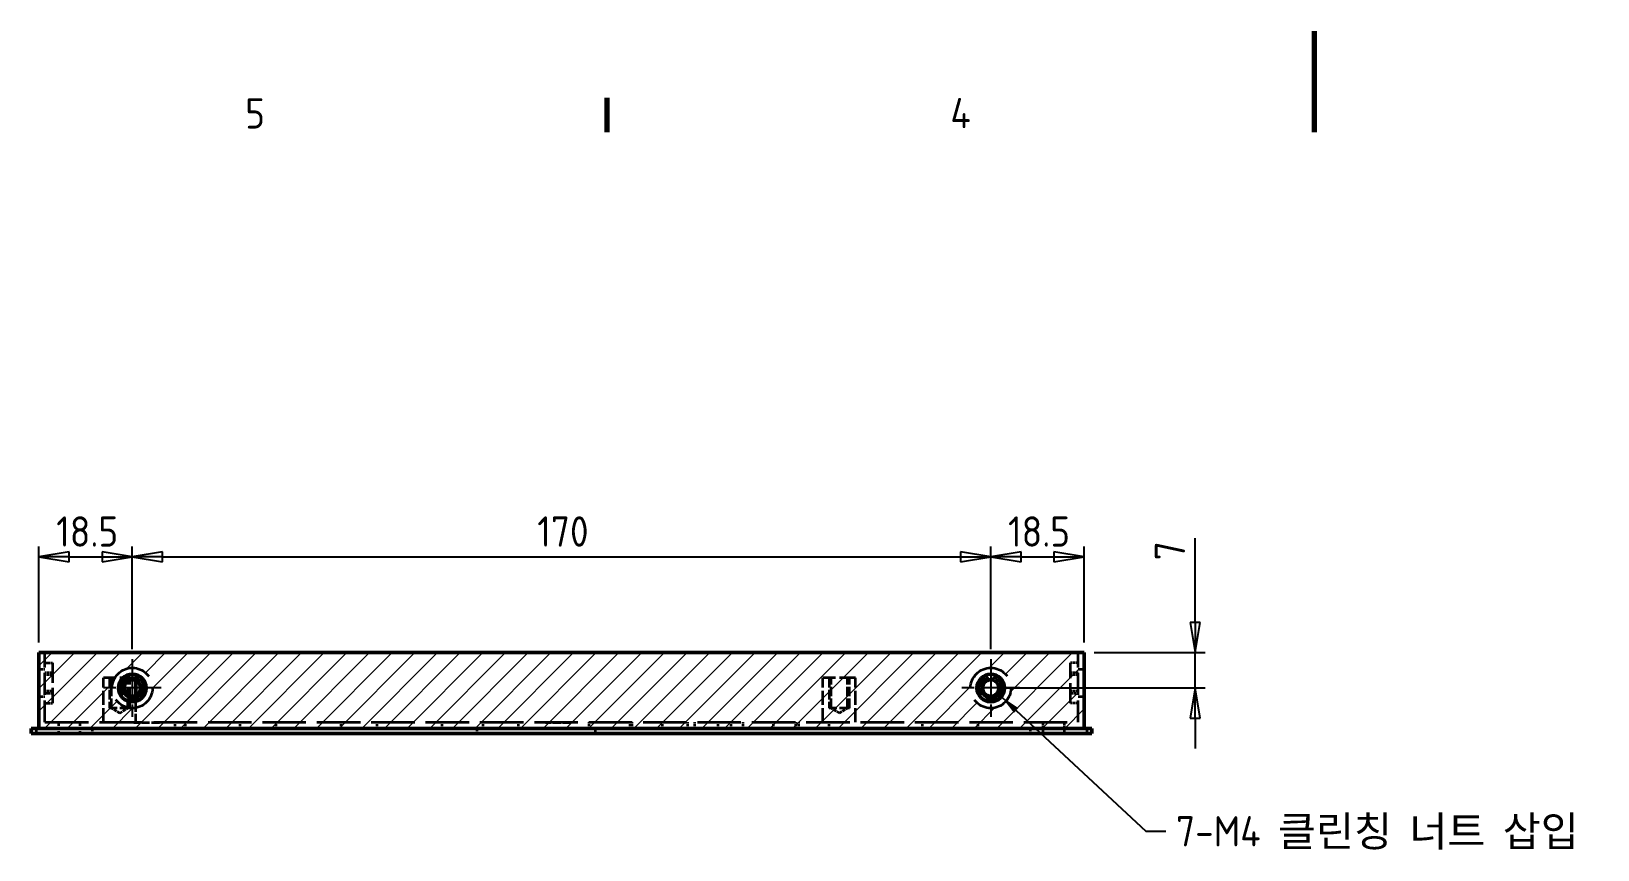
# Model space of a CAD drawing. Header units: millimetres. Extents: x 0 to 840, y 0 to 594.
# Drawn here: x 165.9 to 476.1, y 431.9 to 594 of the extents above; entities that cross this region are included whole.
import ezdxf

# ---------------------------------------------------------------- set-up
doc = ezdxf.new("R2010")
doc.units = ezdxf.units.MM
doc.header["$LTSCALE"] = 2
doc.linetypes.add('CHAIN', pattern=[0.3543, 0.2362, -0.0295, 0.0591, -0.0295])
doc.linetypes.add('DASHED', pattern=[0.2067, 0.1654, -0.0413])
doc.layers.get('0').update_dxf_attribs({"lineweight": 25})
for name, color, linetype, lineweight in [('가려진 것(ISO)', 5, 'DASHED', 35), ('가시적인 것(ISO)', 7, 'Continuous', 50), ('가시적인 좁은 것(ISO)', 1, 'Continuous', 35), ('경계(ISO)', 7, 'Continuous', 70), ('기호(ISO)', 7, 'Continuous', 25), ('스케치 형상(ISO)', 7, 'Continuous', 25), ('중심 표식(ISO)', 1, 'Continuous', 25), ('치수(ISO)', 7, 'Continuous', 25), ('해치(ISO)', 1, 'Continuous', 18)]:
    doc.layers.add(name, color=color, linetype=linetype, lineweight=lineweight)
doc.styles.add('ISO ProportionalPSTEK', font='isocp.shx')
doc.dimstyles.new('PSTEK', dxfattribs={"dimscale": 2, "dimtxt": 3, "dimasz": 3, "dimexe": 1, "dimexo": 1, "dimgap": 1, "dimtad": 1, "dimrnd": 1e-08, "dimdsep": 46, "dimtxsty": 'ISO ProportionalPSTEK', "dimblk": 'Filled-1', "dimcen": 0.09, "dimdle": 10, "dimclrd": 3, "dimclre": 3, "dimclrt": 1, "dimadec": 1, "dimazin": 2, "dimtfac": 1, "dimtmove": 0, "dimatfit": 3, "dimfxl": 0, "dimtolj": 1, "dimlwd": -1, "dimlwe": -1, "dimarcsym": 0})
doc.dimstyles.new('PSTEK$7', dxfattribs={"dimscale": 2, "dimtxt": 3, "dimasz": 2, "dimexe": 1, "dimexo": 1, "dimgap": 1, "dimtad": 1, "dimrnd": 1e-08, "dimdsep": 46, "dimtxsty": 'ISO ProportionalPSTEK', "dimblk": 'Filled-1', "dimcen": 0.09, "dimdle": 10, "dimclrd": 3, "dimclre": 3, "dimclrt": 1, "dimadec": 1, "dimazin": 2, "dimtfac": 1, "dimtmove": 0, "dimatfit": 3, "dimfxl": 0, "dimtolj": 1, "dimlwd": -1, "dimlwe": -1, "dimarcsym": 0})

# ---------------------------------------------------------------- blocks, each defined once
blk = doc.blocks.new('경계 Default Border')
at = {"layer": '경계(ISO)'}
blk.add_line((140, 287), (140, 290.4), dxfattribs=at)
at = {"layer": '경계(ISO)', "flags": 128}
blk.add_lwpolyline([(210, 297), (210, 287)], dxfattribs=at)
at = {"layer": '경계(ISO)', "color": 1, "char_height": 3, "attachment_point": 7, "style": 'ISO ProportionalPSTEK'}
for s, insert in [('5', (104.14, 287.37)), ('4', (173.97, 287.4))]:
    blk.add_mtext(s, dxfattribs=dict(at, insert=insert))
blk = doc.blocks.new('Filled-1')
at = {"color": 0}
for p, q in [((0, 0), (-1, 0.167)), ((-1, 0.167), (-1, -0.167)), ((-1, 0), (0, 0)), ((-1, -0.167), (0, 0))]:
    blk.add_line(p, q, dxfattribs=at)
at = {"color": 0, "flags": 128}
blk.add_lwpolyline([(-1, -0.167), (0, 0)], dxfattribs=at)
at = {"color": 0}
blk.add_solid([(-1, -0.167), (0, 0), (-1, 0.167), (-1, -0.167)], dxfattribs=at)
blk = doc.blocks.new('*D43')
at = {"layer": 'Defpoints', "color": 0}
for p in [(185.93, 489.9), (167.43, 470.9), (185.93, 469.62)]:
    blk.add_point(p, dxfattribs=at)
at = {"layer": '치수(ISO)', "color": 3}
for p, q in [((167.43, 472.9), (167.43, 491.9)), ((185.93, 471.62), (185.93, 491.9)), ((173.43, 489.9), (179.93, 489.9))]:
    blk.add_line(p, q, dxfattribs=at)
at = {"layer": '치수(ISO)', "color": 3, "xscale": 6, "yscale": 6, "zscale": 6, "rotation": 180}
blk.add_blockref('Filled-1', (167.43, 489.9), dxfattribs=at)
at = {"layer": '치수(ISO)', "color": 3, "xscale": 6, "yscale": 6, "zscale": 6}
blk.add_blockref('Filled-1', (185.93, 489.9), dxfattribs=at)
at = {"layer": '치수(ISO)', "color": 1, "insert": (170.86, 497.9), "char_height": 6, "attachment_point": 1, "style": 'ISO ProportionalPSTEK'}
blk.add_mtext('\\A1;18.5', dxfattribs=at)
blk = doc.blocks.new('*D44')
at = {"layer": 'Defpoints', "color": 0}
for p in [(355.93, 489.9), (185.93, 469.62), (355.93, 469.62)]:
    blk.add_point(p, dxfattribs=at)
at = {"layer": '치수(ISO)', "color": 3}
for p, q in [((185.93, 471.62), (185.93, 491.9)), ((355.93, 471.62), (355.93, 491.9)), ((191.93, 489.9), (349.93, 489.9))]:
    blk.add_line(p, q, dxfattribs=at)
at = {"layer": '치수(ISO)', "color": 3, "xscale": 6, "yscale": 6, "zscale": 6, "rotation": 180}
blk.add_blockref('Filled-1', (185.93, 489.9), dxfattribs=at)
at = {"layer": '치수(ISO)', "color": 3, "xscale": 6, "yscale": 6, "zscale": 6}
blk.add_blockref('Filled-1', (355.93, 489.9), dxfattribs=at)
at = {"layer": '치수(ISO)', "color": 1, "insert": (266.13, 497.9), "char_height": 6, "attachment_point": 1, "style": 'ISO ProportionalPSTEK'}
blk.add_mtext('\\A1;170', dxfattribs=at)
blk = doc.blocks.new('*D45')
at = {"layer": 'Defpoints', "color": 0}
for p in [(374.43, 489.9), (355.93, 469.62), (374.43, 470.9)]:
    blk.add_point(p, dxfattribs=at)
at = {"layer": '치수(ISO)', "color": 3}
for p, q in [((355.93, 471.62), (355.93, 491.9)), ((374.43, 472.9), (374.43, 491.9)), ((361.93, 489.9), (368.43, 489.9))]:
    blk.add_line(p, q, dxfattribs=at)
at = {"layer": '치수(ISO)', "color": 3, "xscale": 6, "yscale": 6, "zscale": 6, "rotation": 180}
blk.add_blockref('Filled-1', (355.93, 489.9), dxfattribs=at)
at = {"layer": '치수(ISO)', "color": 3, "xscale": 6, "yscale": 6, "zscale": 6}
blk.add_blockref('Filled-1', (374.43, 489.9), dxfattribs=at)
at = {"layer": '치수(ISO)', "color": 1, "insert": (359.36, 497.9), "char_height": 6, "attachment_point": 1, "style": 'ISO ProportionalPSTEK'}
blk.add_mtext('\\A1;18.5', dxfattribs=at)
blk = doc.blocks.new('*D46')
at = {"layer": 'Defpoints', "color": 0}
for p in [(374.43, 470.9), (396.42, 470.9), (355.93, 463.9)]:
    blk.add_point(p, dxfattribs=at)
at = {"layer": '치수(ISO)', "color": 3}
for p, q in [((396.42, 476.9), (396.42, 493.6)), ((376.43, 470.9), (398.42, 470.9)), ((396.42, 463.9), (396.42, 470.9)), ((357.93, 463.9), (398.42, 463.9)), ((396.42, 457.9), (396.42, 451.9))]:
    blk.add_line(p, q, dxfattribs=at)
at = {"layer": '치수(ISO)', "color": 3, "xscale": 6, "yscale": 6, "zscale": 6}
for p, rotation in [((396.42, 470.9), 270), ((396.42, 463.9), 90)]:
    blk.add_blockref('Filled-1', p, dxfattribs=dict(at, rotation=rotation))
at = {"layer": '치수(ISO)', "color": 1, "insert": (388.42, 489.2), "char_height": 6, "attachment_point": 1, "rotation": 90, "style": 'ISO ProportionalPSTEK'}
blk.add_mtext('\\A1;7', dxfattribs=at)

msp = doc.modelspace()

# ---------------------------------------------------------------- hatches: boundary and pattern name
at = {"layer": '해치(ISO)'}
h = msp.add_hatch(dxfattribs=at)
h.set_pattern_fill('ANSI31', color=1, scale=25.4, style=0)
h.set_pattern_definition([(45, (0, 0), (-2.245064, 2.245064), [])])
edge = h.paths.add_edge_path(flags=0)
edge.add_arc((185.934, 463.8982), 4, 0, 360)
edge = h.paths.add_edge_path(flags=0)
edge.add_arc((355.934, 463.8982), 4, 0, 360)
h.paths.add_polyline_path([(167.434, 470.8982), (167.434, 455.8982), (374.434, 455.8982), (374.434, 462.1982), (373.234, 462.1982), (373.234, 470.8982)])

# ---------------------------------------------------------------- linework, layer by layer
at = {"layer": '가려진 것(ISO)', "ltscale": 13.142306}
for p, q in [((168.634, 457.0982), (168.634, 470.8982)), ((373.234, 457.0982), (373.234, 470.8982))]:
    msp.add_line(p, q, dxfattribs=at)
at = {"layer": '가려진 것(ISO)', "ltscale": 1.428422}
for p, q in [((168.634, 468.8982), (170.134, 468.8982)), ((373.234, 468.8982), (371.734, 468.8982)), ((170.134, 466.8982), (168.634, 466.8982)), ((170.134, 466.5192), (168.634, 466.5192)), ((373.234, 466.8982), (371.734, 466.8982)), ((373.234, 466.5192), (371.734, 466.5192)), ((170.134, 463.2772), (168.634, 463.2772)), ((168.634, 462.8982), (170.134, 462.8982)), ((373.234, 463.2772), (371.734, 463.2772)), ((371.734, 462.8982), (373.234, 462.8982)), ((168.634, 460.8982), (170.134, 460.8982)), ((373.234, 460.8982), (371.734, 460.8982))]:
    msp.add_line(p, q, dxfattribs=at)
at = {"layer": '가려진 것(ISO)', "ltscale": 11.967462}
for p, q in [((170.134, 468.8982), (170.134, 460.8982)), ((371.734, 460.8982), (371.734, 468.8982))]:
    msp.add_line(p, q, dxfattribs=at)
at = {"layer": '가려진 것(ISO)', "ltscale": 1.142718}
for p, q in [((167.434, 467.5982), (168.634, 467.5982)), ((373.234, 467.5982), (374.434, 467.5982)), ((167.434, 462.1982), (168.634, 462.1982)), ((373.234, 462.1982), (374.434, 462.1982)), ((194.439, 455.8982), (194.439, 457.0982)), ((196.434, 455.8982), (196.434, 457.0982)), ((207.289, 455.8982), (207.289, 457.0982)), ((214.439, 455.8982), (214.439, 457.0982)), ((227.289, 455.8982), (227.289, 457.0982)), ((234.439, 455.8982), (234.439, 457.0982)), ((247.289, 455.8982), (247.289, 457.0982)), ((255.434, 455.8982), (255.434, 457.0982)), ((262.434, 455.8982), (262.434, 457.0982)), ((276.434, 455.8982), (276.434, 457.0982)), ((284.509, 455.8982), (284.509, 457.0982)), ((284.934, 455.8982), (284.934, 457.0982)), ((290.934, 455.8982), (290.934, 457.0982)), ((295.934, 455.8982), (295.934, 457.0982)), ((297.359, 455.8982), (297.359, 457.0982)), ((301.934, 455.8982), (301.934, 457.0982)), ((304.509, 455.8982), (304.509, 457.0982)), ((306.934, 455.8982), (306.934, 457.0982)), ((312.934, 455.8982), (312.934, 457.0982)), ((317.359, 455.8982), (317.359, 457.0982)), ((317.934, 455.8982), (317.934, 457.0982)), ((323.934, 455.8982), (323.934, 457.0982)), ((342.434, 455.8982), (342.434, 457.0982)), ((353.434, 455.8982), (353.434, 457.0982))]:
    msp.add_line(p, q, dxfattribs=at)
at = {"layer": '가려진 것(ISO)', "ltscale": 9.648746}
for p, q in [((186.659, 465.8982), (180.209, 465.8982)), ((329.159, 465.8982), (322.709, 465.8982))]:
    msp.add_line(p, q, dxfattribs=at)
at = {"layer": '가려진 것(ISO)', "ltscale": 8.380565}
for p, q in [((180.209, 457.0982), (180.209, 465.8982)), ((322.709, 457.0982), (322.709, 465.8982)), ((329.159, 457.0982), (329.159, 465.8982))]:
    msp.add_line(p, q, dxfattribs=at)
at = {"layer": '가려진 것(ISO)', "ltscale": 5.71399}
for p, q in [((181.434, 465.8982), (181.434, 459.8982)), ((181.813, 459.8982), (181.813, 465.8982)), ((185.055, 459.8982), (185.055, 465.8982)), ((185.434, 459.8982), (185.434, 465.8982)), ((323.934, 465.8982), (323.934, 459.8982)), ((324.313, 459.8982), (324.313, 465.8982)), ((327.555, 459.8982), (327.555, 465.8982)), ((327.934, 459.8982), (327.934, 465.8982))]:
    msp.add_line(p, q, dxfattribs=at)
at = {"layer": '가려진 것(ISO)', "ltscale": 0.523851}
msp.add_line((186.659, 465.348), (186.659, 465.8982), dxfattribs=at)
at = {"layer": '가려진 것(ISO)', "ltscale": 5.095122}
msp.add_line((186.659, 457.0982), (186.659, 462.4483), dxfattribs=at)
at = {"layer": '가려진 것(ISO)', "ltscale": 5.983681}
for p, q in [((185.434, 459.8982), (181.434, 459.8982)), ((327.934, 459.8982), (323.934, 459.8982))]:
    msp.add_line(p, q, dxfattribs=at)
at = {"layer": '가려진 것(ISO)', "ltscale": 1.800898}
for p, q in [((183.434, 458.9242), (181.813, 459.8982)), ((183.434, 458.9242), (185.055, 459.8982)), ((325.934, 458.9242), (324.313, 459.8982)), ((325.934, 458.9242), (327.555, 459.8982))]:
    msp.add_line(p, q, dxfattribs=at)
at = {"layer": '가려진 것(ISO)', "ltscale": 26.048429}
msp.add_line((168.634, 457.0982), (373.234, 457.0982), dxfattribs=at)
at = {"layer": '가려진 것(ISO)', "ltscale": 2.095066}
for p, q in [((171.334, 457.0982), (171.334, 454.8982)), ((175.534, 457.0982), (175.534, 454.8982)), ((366.334, 454.8982), (366.334, 457.0982)), ((370.534, 454.8982), (370.534, 457.0982))]:
    msp.add_line(p, q, dxfattribs=at)
at = {"layer": '가려진 것(ISO)', "ltscale": 0.095135}
for p, q in [((186.134, 457.0982), (186.134, 456.9982)), ((186.334, 457.0982), (186.334, 456.9982)), ((191.334, 457.0982), (191.334, 456.9982)), ((267.734, 457.0982), (267.734, 456.9982)), ((272.534, 457.0982), (272.534, 456.9982)), ((272.734, 457.0982), (272.734, 456.9982))]:
    msp.add_line(p, q, dxfattribs=at)
at = {"layer": '가려진 것(ISO)', "ltscale": 0.19037}
msp.add_line((186.334, 456.9982), (186.134, 456.9982), dxfattribs=at)
at = {"layer": '가려진 것(ISO)', "ltscale": 4.761642}
for p, q in [((191.334, 456.9982), (186.334, 456.9982)), ((272.734, 456.9982), (267.734, 456.9982))]:
    msp.add_line(p, q, dxfattribs=at)
at = {"layer": '가려진 것(ISO)', "ltscale": 0.952248}
for p, q in [((178.034, 454.8982), (178.034, 455.8982)), ((254.2561, 454.8982), (254.2561, 455.8982)), ((277.6119, 455.8982), (277.6119, 454.8982)), ((363.834, 454.8982), (363.834, 455.8982))]:
    msp.add_line(p, q, dxfattribs=at)
at = {"layer": '가려진 것(ISO)', "ltscale": 30.397606}
for centre in [(185.934, 463.8982), (355.934, 463.8982)]:
    msp.add_circle(centre, 4, dxfattribs=at)
at = {"layer": '가려진 것(ISO)', "ltscale": 13.463407}
for centre in [(185.934, 463.8982), (355.934, 463.8982)]:
    msp.add_circle(centre, 2.25, dxfattribs=at)
at = {"layer": '가려진 것(ISO)', "ltscale": 2.326926}
for centre in [(185.934, 463.8982), (355.934, 463.8982)]:
    msp.add_arc(centre, 2, 10, 80, dxfattribs=at)
at = {"layer": '가시적인 것(ISO)'}
for p, q in [((167.434, 455.8982), (167.434, 470.8982)), ((167.434, 470.8982), (374.434, 470.8982)), ((374.434, 455.8982), (374.434, 470.8982)), ((186.659, 462.4483), (186.659, 465.348)), ((165.934, 455.8982), (166.934, 455.8982)), ((165.934, 455.8982), (165.934, 454.8982)), ((166.934, 454.8982), (165.934, 454.8982)), ((166.934, 455.8982), (374.934, 455.8982)), ((374.934, 454.8982), (166.934, 454.8982)), ((374.934, 455.8982), (375.934, 455.8982)), ((375.934, 454.8982), (374.934, 454.8982)), ((375.934, 454.8982), (375.934, 455.8982))]:
    msp.add_line(p, q, dxfattribs=at)
for centre, radius in [((185.934, 463.8982), 2.725), ((185.934, 463.8982), 1.621), ((355.934, 463.8982), 2.725), ((355.934, 463.8982), 1.621)]:
    msp.add_circle(centre, radius, dxfattribs=at)
at = {"layer": '가시적인 좁은 것(ISO)'}
for p, q in [((166.934, 454.8982), (166.934, 455.8982)), ((374.934, 455.8982), (374.934, 454.8982))]:
    msp.add_line(p, q, dxfattribs=at)
for centre in [(185.934, 463.8982), (355.934, 463.8982)]:
    msp.add_arc(centre, 2, 100, 10, dxfattribs=at)
at = {"layer": '스케치 형상(ISO)'}
for p, q in [((167.434, 470.8982), (167.434, 455.8982)), ((374.434, 470.8982), (167.434, 470.8982)), ((374.434, 470.8982), (374.434, 455.8982)), ((167.434, 455.8982), (374.434, 455.8982))]:
    msp.add_line(p, q, dxfattribs=at)
at = {"layer": '중심 표식(ISO)', "linetype": 'CHAIN', "ltscale": 6.361562}
for p, q in [((185.934, 469.6232), (185.934, 458.1732)), ((355.934, 469.6232), (355.934, 458.1732)), ((191.659, 463.8982), (180.209, 463.8982)), ((361.659, 463.8982), (350.209, 463.8982))]:
    msp.add_line(p, q, dxfattribs=at)

# ---------------------------------------------------------------- block references
at = {"xscale": 2, "yscale": 2, "zscale": 2}
msp.add_blockref('경계 Default Border', (0, 0), dxfattribs=at)

# ---------------------------------------------------------------- texts
at = {"layer": '기호(ISO)', "color": 1, "insert": (392.6372, 438.5093), "char_height": 6, "width": 93.504181, "attachment_point": 1, "style": 'ISO ProportionalPSTEK'}
msp.add_mtext('{\\fISOCP|b0|i0;\\H6.0000;7-M4 클린칭 너트 삽입}', dxfattribs=at)

# ---------------------------------------------------------------- dimensions: what is measured, and where the dimension line sits
at = {"layer": '치수(ISO)', "color": 3}
for base, p1, p2, picture, middle in [((185.934, 489.9026), (167.434, 470.8982), (185.934, 469.6232), '*D43', (176.684, 489.9026)), ((374.434, 489.9026), (355.934, 469.6232), (374.434, 470.8982), '*D45', (365.184, 489.9026))]:
    dim = msp.add_linear_dim(base=base, p1=p1, p2=p2, dimstyle='PSTEK', override={"dimdec": 2, "dimtp": 0, "dimtm": 0, "dimtdec": 2, "dimtofl": 0, "dimatfit": 1}, dxfattribs=at)
    dim.commit()
    dim.dimension.update_dxf_attribs({"geometry": picture, "text_midpoint": middle, "dimtype": 160})
for base, p1, p2, angle, override, picture, middle in [((355.934, 489.9026), (185.934, 469.6232), (355.934, 469.6232), 180, {"dimdec": 2, "dimtp": 0, "dimtm": 0, "dimtdec": 2, "dimtofl": 0, "dimatfit": 1}, '*D44', (270.934, 489.9026)), ((396.4182, 470.8982), (355.934, 463.8982), (374.434, 470.8982), 270, {"dimdec": 2, "dimtp": 0, "dimtm": 0, "dimtdec": 2, "dimtofl": 1, "dimatfit": 1}, '*D46', (396.4182, 490.4026))]:
    dim = msp.add_linear_dim(base=base, p1=p1, p2=p2, angle=angle, dimstyle='PSTEK', override=override, dxfattribs=at)
    dim.commit()
    dim.dimension.update_dxf_attribs({"geometry": picture, "text_midpoint": middle, "dimtype": 160})

# ---------------------------------------------------------------- leaders
at = {"layer": '기호(ISO)', "color": 3, "annotation_type": 0, "has_hookline": 1, "hookline_direction": 0, "text_width": 83.4889}
msp.add_leader([(358.0463, 462.1765), (386.6372, 435.5093), (390.6372, 435.5093)], dimstyle='PSTEK$7', override={"dimtad": 0}, dxfattribs=at)

doc.saveas('drawing.dxf')
